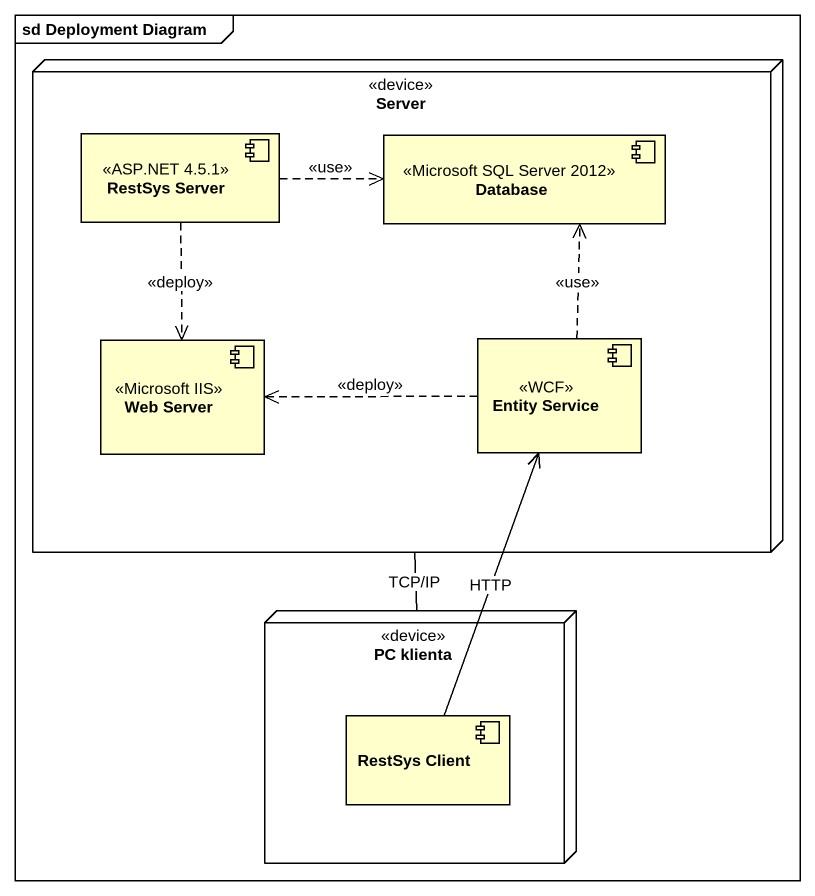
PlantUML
@startuml
mainframe sd Deployment Diagram
node Server <<device>> {
  component "RestSys Server" as RestSys_Server <<ASP.NET 4.5.1>>
  component "Database" as Database_ <<Microsoft SQL Server 2012>>
  component "Web Server" as Web_Server <<Microsoft IIS>>
  component "Entity Service" as Entity_Service <<WCF>>
}
node "PC klienta" as PC_klienta <<device>> {
  component "RestSys Client" as RestSys_Client
}
Server -- PC_klienta : TCP/IP
RestSys_Server .right.> Database_ : <<use>>
RestSys_Server ..> Web_Server : <<deploy>>
Entity_Service .up.> Database_ : <<use>>
Entity_Service .left.> Web_Server : <<deploy>>
RestSys_Client -up-> Entity_Service : HTTP
@enduml
